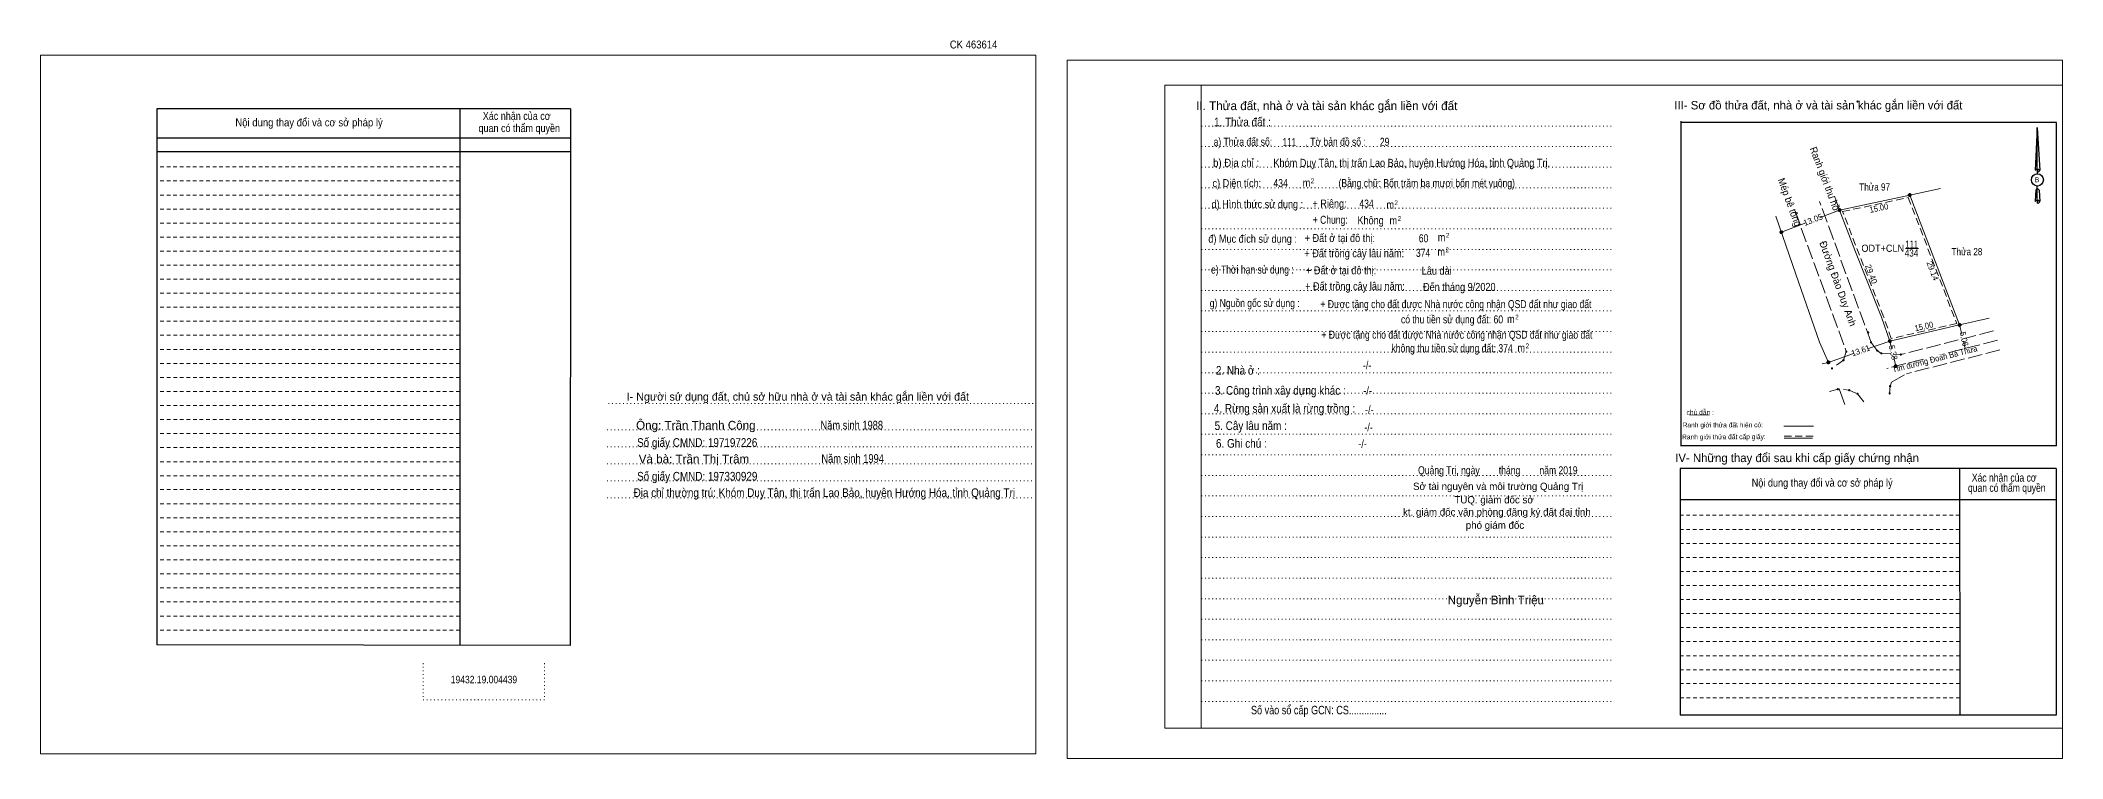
# Model space of a CAD drawing. Header units: metres. Extents: x 534849 to 535830, y 1837099 to 1837640.
# Drawn here: x 534848.9 to 535272.4, y 1837467 to 1837617.4 of the extents above; entities that cross this region are included whole.
import ezdxf
from ezdxf.enums import TextEntityAlignment as Align

# ---------------------------------------------------------------- set-up
doc = ezdxf.new("R2010")
doc.units = ezdxf.units.M
doc.header["$LTSCALE"] = 0.51
doc.header["$PDMODE"] = 32
doc.header["$PDSIZE"] = 0.255
for name, pattern in [('DOTTED', [1.5, 0.3, -1.2]), ('LONG_DASHED', [7.5, 6, -1.5]), ('MEDIUM_DASHED', [4.5, 3, -1.5]), ('SHORT_DASHED', [2.7, 1.5, -1.2])]:
    doc.linetypes.add(name, pattern=pattern)
for name, color, linetype, lineweight in [('1', 7, 'Continuous', 13), ('10', 7, 'Continuous', 13), ('14', 7, 'LONG_DASHED', 13), ('18', 7, 'Continuous', 25), ('2', 7, 'LONG_DASHED', 13), ('28', 7, 'Continuous', 25), ('55', 7, 'Continuous', 13)]:
    doc.layers.add(name, color=color, linetype=linetype, lineweight=lineweight)
for name, color, linetype in [('13', 7, 'Continuous'), ('40', 7, 'Continuous'), ('8', 7, 'Continuous'), ('9', 7, 'Continuous')]:
    doc.layers.add(name, color=color, linetype=linetype)

msp = doc.modelspace()

# ---------------------------------------------------------------- hatches: boundary and pattern name
at = {"layer": '14'}
for points in [[(535226, 1837581.89, 1), (535225.4, 1837581.89, 1)], [(535240.67, 1837585.03, 1), (535240.07, 1837585.03, 1)], [(535213.8, 1837577.25, 1), (535213.2, 1837577.25, 1)], [(535251.13, 1837557.83, 1), (535250.53, 1837557.83, 1)], [(535236.52, 1837554.44, 1), (535235.92, 1837554.44, 1)], [(535223.65, 1837550, 1), (535223.05, 1837550, 1)], [(535237.74, 1837549.2, 1), (535237.14, 1837549.2, 1)]]:
    msp.add_hatch(color=256, dxfattribs=at).paths.add_polyline_path(points)

# ---------------------------------------------------------------- linework, layer by layer
at = {"layer": '1'}
for p, q in [((535084.37, 1837608.01), (535272.38, 1837608.01)), ((535084.37, 1837608.01), (535084.37, 1837473.42)), ((535272.38, 1837608.01), (535272.38, 1837472.29)), ((535084.37, 1837473.42), (535272.38, 1837473.42))]:
    msp.add_line(p, q, dxfattribs=at)
at = {"layer": '1', "linetype": 'DOTTED'}
for p, q in [((535091.98, 1837608.01), (535091.98, 1837473.42)), ((535091.98, 1837608.01), (535091.98, 1837473.42)), ((535092.04, 1837599.48), (535177.93, 1837599.48)), ((535092.04, 1837595.18), (535177.93, 1837595.18)), ((535092.04, 1837590.87), (535177.93, 1837590.87)), ((535092.04, 1837586.56), (535177.93, 1837586.56)), ((535092.04, 1837582.26), (535177.93, 1837582.26)), ((535092.04, 1837577.95), (535177.93, 1837577.95)), ((535092.04, 1837573.64), (535177.93, 1837573.64)), ((535092.04, 1837569.36), (535177.93, 1837569.36)), ((535092.04, 1837565.04), (535177.93, 1837565.04)), ((535092.04, 1837560.76), (535177.93, 1837560.76)), ((535092.04, 1837556.44), (535177.93, 1837556.44)), ((535092.04, 1837552.14), (535177.93, 1837552.14)), ((535092.04, 1837547.82), (535177.93, 1837547.82)), ((535092.04, 1837543.55), (535177.93, 1837543.55)), ((534967.9, 1837541.35), (535057.34, 1837541.35)), ((535092.04, 1837539.24), (535177.93, 1837539.24)), ((534967.63, 1837535.86), (535057.04, 1837535.86)), ((535092.04, 1837534.94), (535177.93, 1837534.94)), ((534967.63, 1837532.31), (535057.04, 1837532.31)), ((535092.04, 1837530.63), (535177.93, 1837530.63)), ((534967.63, 1837528.77), (535057.04, 1837528.77)), ((534967.63, 1837525.22), (535057.04, 1837525.22)), ((535092.04, 1837526.33), (535177.93, 1837526.33)), ((534967.63, 1837521.64), (535057.04, 1837521.64)), ((535092.04, 1837522.05), (535177.93, 1837522.05)), ((535092.04, 1837517.74), (535177.93, 1837517.74)), ((535092.04, 1837513.42), (535177.93, 1837513.42)), ((535092.04, 1837509.12), (535177.93, 1837509.12)), ((535092.04, 1837504.82), (535177.93, 1837504.82)), ((535092.04, 1837500.51), (535177.93, 1837500.51)), ((535092.04, 1837496.2), (535177.93, 1837496.2)), ((535092.04, 1837491.9), (535177.93, 1837491.9)), ((534929.08, 1837486.99), (534929.08, 1837479.36)), ((534954.46, 1837486.99), (534954.46, 1837479.36)), ((535092.04, 1837487.62), (535177.93, 1837487.62)), ((535092.04, 1837483.3), (535177.93, 1837483.3)), ((534929.08, 1837479.36), (534954.46, 1837479.36)), ((535092.04, 1837479), (535177.93, 1837479))]:
    msp.add_line(p, q, dxfattribs=at)
at = {"layer": '1'}
for points in [[(534848.94, 1837468.04), (535057.38, 1837468.04), (535057.38, 1837614.3), (534848.94, 1837614.3)], [(534848.94, 1837614.3), (535057.38, 1837614.3), (535057.38, 1837468.04), (534848.94, 1837468.04)], [(534848.94, 1837468.04), (535057.38, 1837468.04), (535057.38, 1837614.3), (534848.94, 1837614.3)], [(535063.94, 1837467.04), (535272.38, 1837467.04), (535272.38, 1837613.29), (535063.94, 1837613.29)], [(535091.98, 1837608.01), (535272.38, 1837608.01), (535272.38, 1837473.42), (535091.98, 1837473.42)]]:
    msp.add_lwpolyline(points, close=True, dxfattribs=at)
at = {"layer": '14', "linetype": 'Continuous'}
for p, q in [((535240.37, 1837585.03), (535246.79, 1837586.4)), ((535221.61, 1837580.33), (535225.7, 1837581.89)), ((535224.59, 1837584.8), (535225.7, 1837581.89)), ((535213.5, 1837577.25), (535218.59, 1837579.19)), ((535239.49, 1837573.8), (535242.18, 1837573.8)), ((535236.22, 1837554.44), (535250.83, 1837557.83)), ((535250.83, 1837557.83), (535256.98, 1837559.25)), ((535251.27, 1837555.93), (535250.83, 1837557.83)), ((535223.35, 1837550), (535228.62, 1837551.82)), ((535231.55, 1837552.83), (535236.22, 1837554.44)), ((535236.56, 1837552.95), (535236.22, 1837554.44)), ((535251.97, 1837552.9), (535251.61, 1837554.44)), ((535223.35, 1837550), (535222.07, 1837549.67)), ((535237.44, 1837549.2), (535237.02, 1837550.99)), ((535223.55, 1837543.91), (535225.61, 1837544.45)), ((535226.76, 1837541.18), (535225.61, 1837544.45)), ((535236.27, 1837544.99), (535236.58, 1837545.88))]:
    msp.add_line(p, q, dxfattribs=at)
at = {"layer": '14'}
for p, q in [((535216.36, 1837581.72), (535227.09, 1837552.26)), ((535232.27, 1837554.18), (535221.51, 1837583.65)), ((535257.95, 1837556.58), (535238.51, 1837551.63)), ((535227.09, 1837552.26), (535226.51, 1837550.45)), ((535236.41, 1837551.75), (535234.42, 1837551.88)), ((535259.27, 1837552.6), (535239.7, 1837547.61)), ((535258.78, 1837554.64), (535247.09, 1837551.66)), ((535226.51, 1837550.45), (535225.05, 1837549.41)), ((535243.24, 1837550.68), (535235.61, 1837548.73)), ((535236.58, 1837545.88), (535239.7, 1837547.61)), ((535238.51, 1837551.63), (535237.19, 1837551.71)), ((535227.7, 1837544.16), (535226.5, 1837544.28)), ((535229.42, 1837543.43), (535230.8, 1837541.72)), ((535236.17, 1837543.5), (535236.27, 1837544.99))]:
    msp.add_line(p, q, dxfattribs=at)
at = {"layer": '14', "linetype": 'MEDIUM_DASHED'}
msp.add_line((535227.7, 1837544.16), (535229.42, 1837543.43), dxfattribs=at)
at = {"layer": '14', "linetype": 'Continuous'}
for points in [[(535225.7, 1837581.89), (535240.37, 1837585.03), (535250.83, 1837557.83)], [(535236.22, 1837554.44), (535234.48, 1837559.44), (535228.9, 1837573.46), (535225.7, 1837581.89)], [(535223.35, 1837550), (535221.47, 1837554.2), (535216.56, 1837568.48), (535212.35, 1837580.57)]]:
    msp.add_lwpolyline(points, dxfattribs=at)
at = {"layer": '14', "linetype": 'MEDIUM_DASHED'}
msp.add_lwpolyline([(535240.08, 1837584.5), (535250.21, 1837558.16), (535236.51, 1837554.96), (535234.9, 1837559.6), (535226.32, 1837581.56)], close=True, dxfattribs=at)
at = {"layer": '14'}
msp.add_lwpolyline([(535234.42, 1837551.88), (535233.58, 1837552.45), (535232.27, 1837554.18)], dxfattribs=at)
for centre in [(535225.7, 1837581.89), (535225.7, 1837581.89), (535240.37, 1837585.03), (535240.37, 1837585.03), (535213.5, 1837577.25), (535213.5, 1837577.25), (535250.83, 1837557.83), (535236.22, 1837554.44), (535223.35, 1837550), (535223.35, 1837550), (535237.44, 1837549.2)]:
    msp.add_circle(centre, 0.3, dxfattribs=at)
for p in [(535231.67, 1837556.25), (535227.09, 1837552.26), (535232.27, 1837554.18), (535233.58, 1837552.45), (535234.43, 1837551.88), (535238.51, 1837551.63), (535224.1, 1837548.73), (535226.51, 1837550.45), (535225.33, 1837544.37), (535227.69, 1837544.16), (535229.42, 1837543.43), (535236.17, 1837543.49), (535236.27, 1837544.99)]:
    msp.add_point(p, dxfattribs=at)
at = {"layer": '18'}
for p, q in [((535267.09, 1837599.17), (535267.59, 1837590.2)), ((535267.09, 1837599.17), (535267.59, 1837590.2)), ((535267.09, 1837599.17), (535267.59, 1837590.2)), ((535266.73, 1837591.61), (535266.63, 1837590.21)), ((535267.09, 1837590.49), (535267.09, 1837590.14)), ((535267.09, 1837590.14), (535267.09, 1837589.88)), ((535267.09, 1837589.88), (535267.09, 1837589.54)), ((535267.09, 1837589.88), (535267.09, 1837589.54)), ((535267.09, 1837589.88), (535267.09, 1837589.54)), ((535267.59, 1837590.2), (535267.59, 1837590.21)), ((535267.09, 1837586.5), (535267.09, 1837586.91)), ((535267.09, 1837586.5), (535267.09, 1837586.91)), ((535267.09, 1837586.5), (535267.09, 1837586.91)), ((535267.09, 1837586.5), (535267.48, 1837586.02)), ((535267.09, 1837586.5), (535267.48, 1837586.02)), ((535267.09, 1837586.5), (535267.48, 1837586.02)), ((535267.48, 1837586.02), (535267.59, 1837583.66)), ((535267.48, 1837586.02), (535267.59, 1837583.66)), ((535267.48, 1837586.02), (535267.59, 1837583.66)), ((535267.09, 1837583.96), (535267.09, 1837583.65)), ((535267.09, 1837583.65), (535267.09, 1837583.36)), ((535267.59, 1837583.66), (535267.59, 1837583.7))]:
    msp.add_line(p, q, dxfattribs=at)
for points in [[(535267.09, 1837590.49), (535267.09, 1837599.17), (535266.73, 1837591.61)], [(535267.09, 1837583.96), (535267.09, 1837586.5), (535266.76, 1837586.02), (535266.73, 1837585.07), (535266.63, 1837583.7)]]:
    msp.add_lwpolyline(points, dxfattribs=at)
for centre, start_param, end_param in [((535267.1144, 1837590.156), 1.57079633, 3.07445202), ((535267.1144, 1837590.156), 0.06714063, 1.57079633), ((535267.1144, 1837590.156), 4.71238898, 6.28318531), ((535267.1144, 1837583.6345), 2.49106941, 3.07427841), ((535267.1144, 1837583.6345), 1.57079633, 2.49106941), ((535267.1144, 1837583.6345), 0.06714063, 1.57079633), ((535267.1144, 1837583.6345), 4.71238898, 6.28318531)]:
    msp.add_ellipse(centre, major_axis=(0.4607, 0), ratio=0.655448, start_param=start_param, end_param=end_param, dxfattribs=at)
msp.add_ellipse((535267.1139, 1837588.1871), major_axis=(0, 1.2778), ratio=0.983453, dxfattribs=at)
at = {"layer": '2', "linetype": 'Continuous', "lineweight": 25}
for p, q in [((534959.92, 1837603.08), (534873.31, 1837603.08)), ((534873.31, 1837603.08), (534873.31, 1837490.84)), ((534936.73, 1837603.08), (534936.75, 1837490.75)), ((534959.92, 1837596.97), (534873.44, 1837596.97)), ((534959.92, 1837594.04), (534873.44, 1837594.04))]:
    msp.add_line(p, q, dxfattribs=at)
at = {"layer": '2', "linetype": 'SHORT_DASHED'}
for p, q in [((534936.73, 1837590.93), (534873.29, 1837590.93)), ((534936.73, 1837587.97), (534873.29, 1837587.97)), ((534936.73, 1837587.97), (534873.31, 1837587.97)), ((534936.73, 1837585.01), (534873.31, 1837585.01)), ((534936.73, 1837582.08), (534873.31, 1837582.08)), ((534936.73, 1837579.16), (534873.31, 1837579.16)), ((534936.73, 1837576.22), (534873.31, 1837576.22)), ((534936.73, 1837573.3), (534873.31, 1837573.3)), ((534936.75, 1837570.35), (534873.31, 1837570.35)), ((534936.75, 1837567.41), (534873.31, 1837567.41)), ((534936.75, 1837564.47), (534873.31, 1837564.47)), ((534936.75, 1837561.55), (534873.31, 1837561.55)), ((534936.75, 1837558.61), (534873.31, 1837558.61)), ((534936.75, 1837555.66), (534873.31, 1837555.66)), ((534936.75, 1837552.7), (534873.31, 1837552.7)), ((534936.75, 1837549.79), (534873.31, 1837549.79)), ((534936.75, 1837546.82), (534873.31, 1837546.82)), ((534936.75, 1837543.89), (534873.31, 1837543.89)), ((534936.75, 1837540.98), (534873.31, 1837540.98)), ((534936.75, 1837538.02), (534873.31, 1837538.02)), ((534936.75, 1837535.09), (534873.31, 1837535.09)), ((534936.75, 1837532.14), (534873.31, 1837532.14)), ((534936.75, 1837529.19), (534873.31, 1837529.19)), ((534936.75, 1837526.27), (534873.31, 1837526.27)), ((534936.75, 1837523.34), (534873.31, 1837523.34)), ((534936.75, 1837520.4), (534873.31, 1837520.4)), ((534936.75, 1837517.47), (534873.31, 1837517.47)), ((534936.75, 1837514.52), (534873.31, 1837514.52)), ((535250.82, 1837515.03), (535192.34, 1837515.03)), ((534936.75, 1837511.6), (534873.31, 1837511.6)), ((535250.82, 1837512.1), (535192.34, 1837512.1)), ((534936.75, 1837508.63), (534873.31, 1837508.63)), ((534936.75, 1837505.71), (534873.31, 1837505.71)), ((535250.82, 1837509.16), (535192.34, 1837509.16)), ((535250.82, 1837506.2), (535192.34, 1837506.2)), ((534936.75, 1837502.79), (534873.31, 1837502.79)), ((535250.82, 1837503.27), (535192.34, 1837503.27)), ((534936.75, 1837499.83), (534873.31, 1837499.83)), ((534936.75, 1837496.88), (534873.31, 1837496.88)), ((535250.82, 1837500.34), (535192.34, 1837500.34)), ((535250.82, 1837497.4), (535192.34, 1837497.4)), ((534936.75, 1837493.95), (534873.31, 1837493.95)), ((535250.84, 1837494.47), (535192.34, 1837494.47)), ((535250.84, 1837491.52), (535192.34, 1837491.52)), ((535250.84, 1837488.58), (535192.34, 1837488.58)), ((535250.84, 1837485.65), (535192.34, 1837485.65)), ((535250.84, 1837482.72), (535192.34, 1837482.72)), ((535250.88, 1837479.78), (535192.34, 1837479.78))]:
    msp.add_line(p, q, dxfattribs=at)
at = {"layer": '2', "linetype": 'Continuous', "lineweight": 25}
msp.add_lwpolyline([(534959.92, 1837603.08), (534959.87, 1837490.72), (534873.31, 1837490.84)], dxfattribs=at)
at = {"layer": '28'}
for p, q in [((535192.47, 1837600.47), (535192.47, 1837532.76)), ((535271.14, 1837532.53), (535192.39, 1837532.53)), ((535250.82, 1837527.76), (535250.88, 1837476.09)), ((535271.07, 1837527.76), (535271.05, 1837476.09)), ((535271.05, 1837521.21), (535192.34, 1837521.21)), ((535271.05, 1837476.09), (535192.34, 1837476.09))]:
    msp.add_line(p, q, dxfattribs=at)
at = {"layer": '28', "linetype": 'SHORT_DASHED', "lineweight": 13}
msp.add_line((535250.82, 1837517.98), (535192.34, 1837517.98), dxfattribs=at)
at = {"layer": '28'}
for points in [[(535271.14, 1837532.53), (535271.14, 1837600.21), (535192.39, 1837600.21)], [(535271.07, 1837527.76), (535192.34, 1837527.76), (535192.34, 1837476.09)]]:
    msp.add_lwpolyline(points, dxfattribs=at)
msp.add_point((535229.44, 1837604.61), dxfattribs=at)
at = {"layer": '55'}
for p, q in [((535194.3, 1837538.92), (535198.43, 1837538.98)), ((535214, 1837536.62), (535220.2, 1837536.62)), ((535214.06, 1837534.09), (535220.01, 1837534.09)), ((535214.06, 1837534.09), (535220.01, 1837534.09))]:
    msp.add_line(p, q, dxfattribs=at)
at = {"layer": '55', "linetype": 'MEDIUM_DASHED'}
msp.add_line((535214.06, 1837534.56), (535220.16, 1837534.56), dxfattribs=at)

# ---------------------------------------------------------------- texts
at = {"layer": '10'}
for s, height, p in [('TUQ. giám đốc sở', 1.524, (535153.34, 1837520.46)), ('kt. giám đốc văn phòng đăng ký đất đai tỉnh', 1.524, (535153.92, 1837517.9)), ('phó giám đốc', 1.524, (535153.53, 1837515.14)), ('Nguyễn Bình Triệu', 1.808, (535153.705, 1837499.34))]:
    msp.add_text(s, height=height, dxfattribs=at).set_placement(p, align=Align.CENTER)
at = {"layer": '13', "width": 0.8}
for s, p in [('+ Được tặng cho đất được Nhà nước công nhận QSD đất như giao đất', (535145.345, 1837561.35)), ('+ Được tặng cho đất được Nhà nước công nhận QSD đất như giao đất', (535145.555, 1837554.95)), ('có thu tiền sử dụng đất: 60', (535144.535, 1837558.15)), ('không thu tiền sử dụng đất: 374', (535144.55, 1837552.12))]:
    msp.add_text(s, height=1.68, dxfattribs=at).set_placement(p, align=Align.CENTER)
at = {"layer": '14'}
for s, height, rotation, width, p in [('Ranh giới thu hồi', 1.5, 290.879, 0.95, (535221.9776, 1837587.9973)), ('Mép bê tông', 1.5, 290.013, 0.95, (535214.525, 1837583.2766)), ('15.00', 1.25, 12.081, 0.95, (535234.0392, 1837581.6886)), ('15.00', 1.249, 13.063, 0.95, (535243.4788, 1837556.9229)), ('5.06', 1.25, 283.106, 0.95, (535251.16, 1837554.7467)), ('13.61', 1.25, 19.034, 0.95, (535230.2963, 1837551.8804)), ('5.38', 1.25, 283.106, 0.95, (535236.3153, 1837551.9167)), ('Tim đường Đoàn Bá Thừa', 1.25, 14.293, 0.9, (535245.7657, 1837550.0938))]:
    msp.add_text(s, height=height, rotation=rotation, dxfattribs=dict(at, width=width)).set_placement(p, align=Align.CENTER)
for s, width, p in [('Thửa 97', 0.85, (535233.035, 1837585.97)), ('ODT+CLN', 0.95, (535234.73, 1837573.14)), ('434', 0.85, (535240.745, 1837572.15)), ('111', 0.8, (535240.8, 1837573.99)), ('Thửa 28', 0.85, (535252.365, 1837572.42))]:
    msp.add_text(s, height=1.5, dxfattribs=dict(at, width=width)).set_placement(p, align=Align.CENTER)
for s, height, rotation, p in [('13.05', 1.25, 20.823, (535220.3528, 1837579.2799)), ('Đường Đào Duy Anh', 1.5, 290.02, (535224.6389, 1837566.2318)), ('29.40', 1.25, 290.969, (535231.7463, 1837568.2587)), ('29.14', 1.249, 291.035, (535244.6086, 1837568.9392))]:
    msp.add_text(s, height=height, rotation=rotation, dxfattribs=at).set_placement(p, align=Align.CENTER)
at = {"layer": '18'}
for s, height, p in [('II. Thửa đất, nhà ở và tài sản khác gắn liền với đất', 1.828, (535118.295, 1837602.81)), ('Sở tài nguyên và môi trường Quảng Trị', 1.524, (535154.19, 1837523.27))]:
    msp.add_text(s, height=height, dxfattribs=at).set_placement(p, align=Align.CENTER)
for s, height, width, p in [('1. Thửa đất :', 1.828, 0.85, (535100.645, 1837599.41)), ('a) Thửa đất số:              , Tờ bản đồ số : ', 1.676, 0.8, (535110.785, 1837595.34)), ('29', 1.68, 0.8, (535130.425, 1837595.34)), ('b) Địa chỉ : ', 1.676, 0.9, (535099.59, 1837590.95)), ('Khóm Duy Tân, thị trấn Lao Bảo, huyện Hướng Hóa, tỉnh Quảng Trị.', 1.683, 0.85, (535136.09, 1837590.93)), ('c) Diện tích: ', 1.679, 0.85, (535099.74, 1837586.69)), ('434', 1.68, 0.8, (535108.64, 1837586.69)), (' m', 1.676, 0.85, (535113.79, 1837586.77)), ('2', 1.016, 0.75, (535115.3, 1837587.51)), ('(Bằng chữ: Bốn trăm ba mươi bốn mét vuông)', 1.68, 0.8, (535139.235, 1837586.69)), ('B', 1.016, 0.9, (535267.035, 1837587.72)), ('d) Hình thức sử dụng :', 1.676, 0.85, (535103.765, 1837582.28)), ('+ Riêng: ', 1.676, 0.85, (535119.15, 1837582.4)), ('434', 1.68, 0.8, (535126.63, 1837582.4)), (' m', 1.676, 0.85, (535131.33, 1837582.17)), ('2', 1.016, 0.75, (535132.84, 1837582.91)), ('       + Chung:', 1.676, 0.8, (535117.28, 1837579.01)), ('Không', 1.676, 0.85, (535127.48, 1837578.9)), (' m', 1.676, 0.85, (535131.97, 1837578.87)), ('2', 1.016, 0.75, (535133.52, 1837579.61)), ('đ) Mục đích sử dụng :', 1.676, 0.85, (535102.775, 1837575.04)), ('+ Đất trồng cây lâu năm:', 1.683, 0.85, (535124.055, 1837572)), ('+ Đất ở tại đô thị:', 1.683, 0.85, (535121.025, 1837575.19)), ('374', 1.68, 0.8, (535138.47, 1837572.09)), ('60', 1.68, 0.8, (535138.57, 1837575.13)), (' m', 1.676, 0.85, (535142.01, 1837572.3)), (' m', 1.676, 0.85, (535142.08, 1837575.34)), ('2', 1.016, 0.75, (535143.52, 1837573.03)), ('2', 1.016, 0.75, (535143.6, 1837576.08)), ('e) Thời hạn sử dụng :', 1.676, 0.8, (535102.72, 1837568.58)), ('+ Đất ở tại đô thị:', 1.683, 0.85, (535121.305, 1837568.43)), ('Lâu dài', 1.679, 0.85, (535141.32, 1837568.35)), ('+ Đất trồng cây lâu năm:', 1.683, 0.85, (535124.205, 1837565.1)), ('Đến tháng 9/2020', 1.68, 0.85, (535146.055, 1837564.95)), ('g) Nguồn gốc sử dụng :', 1.676, 0.8, (535103.21, 1837561.58)), (' m', 1.676, 0.85, (535156.59, 1837558.23)), ('2', 1.016, 0.75, (535158.14, 1837558.97)), (' m', 1.676, 0.85, (535158.76, 1837552.2)), ('2', 1.016, 0.75, (535160.31, 1837552.94)), ('2. Nhà ở :', 1.828, 0.85, (535099.7, 1837547.41)), ('3. Công trình xây dựng khác :', 1.828, 0.85, (535108.58, 1837543.21)), ('4. Rừng sản xuất là rừng trồng :', 1.828, 0.85, (535109.45, 1837539.44)), ('5. Cây lâu năm :', 1.828, 0.85, (535102.385, 1837535.82)), ('6. Ghi chú :', 1.828, 0.85, (535100.415, 1837532.12)), ('Quảng Trị, ngày        tháng        năm 2019', 1.682, 0.8, (535154.125, 1837526.56)), ('19432.19.004439', 1.57, 0.85, (534941.81, 1837482.8)), ('Số vào sổ cấp GCN: CS...............', 1.777, 0.8, (535116.645, 1837476.3))]:
    msp.add_text(s, height=height, dxfattribs=dict(at, width=width)).set_placement(p, align=Align.CENTER)
at = {"layer": '2'}
for s, width, p in [('Xác nhận của cơ', 0.85, (534948.675, 1837600.76)), ('Xác nhận của cơ', 0.85, (534948.675, 1837600.76)), ('Nội dung thay đổi và cơ sở pháp lý', 0.9, (534905.185, 1837599.41)), ('Nội dung thay đổi và cơ sở pháp lý', 0.9, (534905.185, 1837599.41)), (' quan có thẩm quyền', 0.85, (534948.945, 1837598.21)), (' quan có thẩm quyền', 0.85, (534948.945, 1837598.21))]:
    msp.add_text(s, height=1.656, dxfattribs=dict(at, width=width)).set_placement(p, align=Align.CENTER)
at = {"layer": '28'}
for s, height, p in [('III- Sơ đồ thửa đất, nhà ở và tài sản khác gắn liền với đất', 1.778, (535221.25, 1837602.95)), ('I- Người sử dụng đất, chủ sở hữu nhà ở và tài sản khác gắn liền với đất', 1.679, (535007.545, 1837541.98)), ('IV- Những thay đổi sau khi cấp giấy chứng nhận', 1.778, (535216.79, 1837529.11))]:
    msp.add_text(s, height=height, dxfattribs=at).set_placement(p, align=Align.CENTER)
for s, height, width, p in [('-/-', 1.676, 0.85, (535126.755, 1837548.57)), ('-/-', 1.676, 0.85, (535126.865, 1837543.23)), ('-/-', 1.676, 0.85, (535127.225, 1837539.3)), ('Năm sinh 1988', 1.82, 0.8, (535018.835, 1837535.94)), ('-/-', 1.676, 0.85, (535127.055, 1837535.57)), ('Số giấy CMND: 197197226', 1.82, 0.85, (534986.47, 1837532.3)), ('Năm sinh 1994', 1.82, 0.8, (535019.015, 1837528.95)), ('-/-', 1.676, 0.85, (535125.805, 1837532.11)), ('Số giấy CMND: 197330929', 1.82, 0.85, (534986.475, 1837525.24)), ('Xác nhận của cơ', 1.676, 0.8, (535260.15, 1837525.02)), ('Địa chỉ thường trú: Khóm Duy Tân, thị trấn Lao Bảo, huyện Hướng Hóa, tỉnh Quảng Trị', 1.82, 0.85, (535013.095, 1837521.8)), ('Nội dung thay đổi và cơ sở pháp lý', 1.676, 0.85, (535222.045, 1837523.97)), (' quan có thẩm quyền', 1.676, 0.8, (535260.45, 1837522.89))]:
    msp.add_text(s, height=height, dxfattribs=dict(at, width=width)).set_placement(p, align=Align.CENTER)
at = {"layer": '40', "width": 0.9}
msp.add_text('CK 463614', height=1.652, dxfattribs=at).set_placement((535044.345, 1837615.72), align=Align.CENTER)
at = {"layer": '55'}
msp.add_text('chú dẫn :', height=1.012, rotation=359.974, dxfattribs=at).set_placement((535196.5098, 1837539.0185), align=Align.CENTER)
at = {"layer": '55', "width": 0.9}
for s, p in [('Ranh giới thửa đất cấp giấy:', (535201.4588, 1837533.8974)), ('Ranh giới thửa đất hiện có:', (535201.2388, 1837536.3868))]:
    msp.add_text(s, height=1.012, rotation=0.135, dxfattribs=at).set_placement(p, align=Align.CENTER)
at = {"layer": '8', "width": 0.75}
msp.add_text('111', height=1.68, dxfattribs=at).set_placement((535110.48, 1837595.28), align=Align.CENTER)
at = {"layer": '9'}
for s, p in [('Ông: Trần Thanh Công', (534986.185, 1837535.92)), ('Và bà: Trần Thị Trâm', (534985.785, 1837528.87))]:
    msp.add_text(s, height=1.82, dxfattribs=at).set_placement(p, align=Align.CENTER)

doc.saveas('drawing.dxf')
